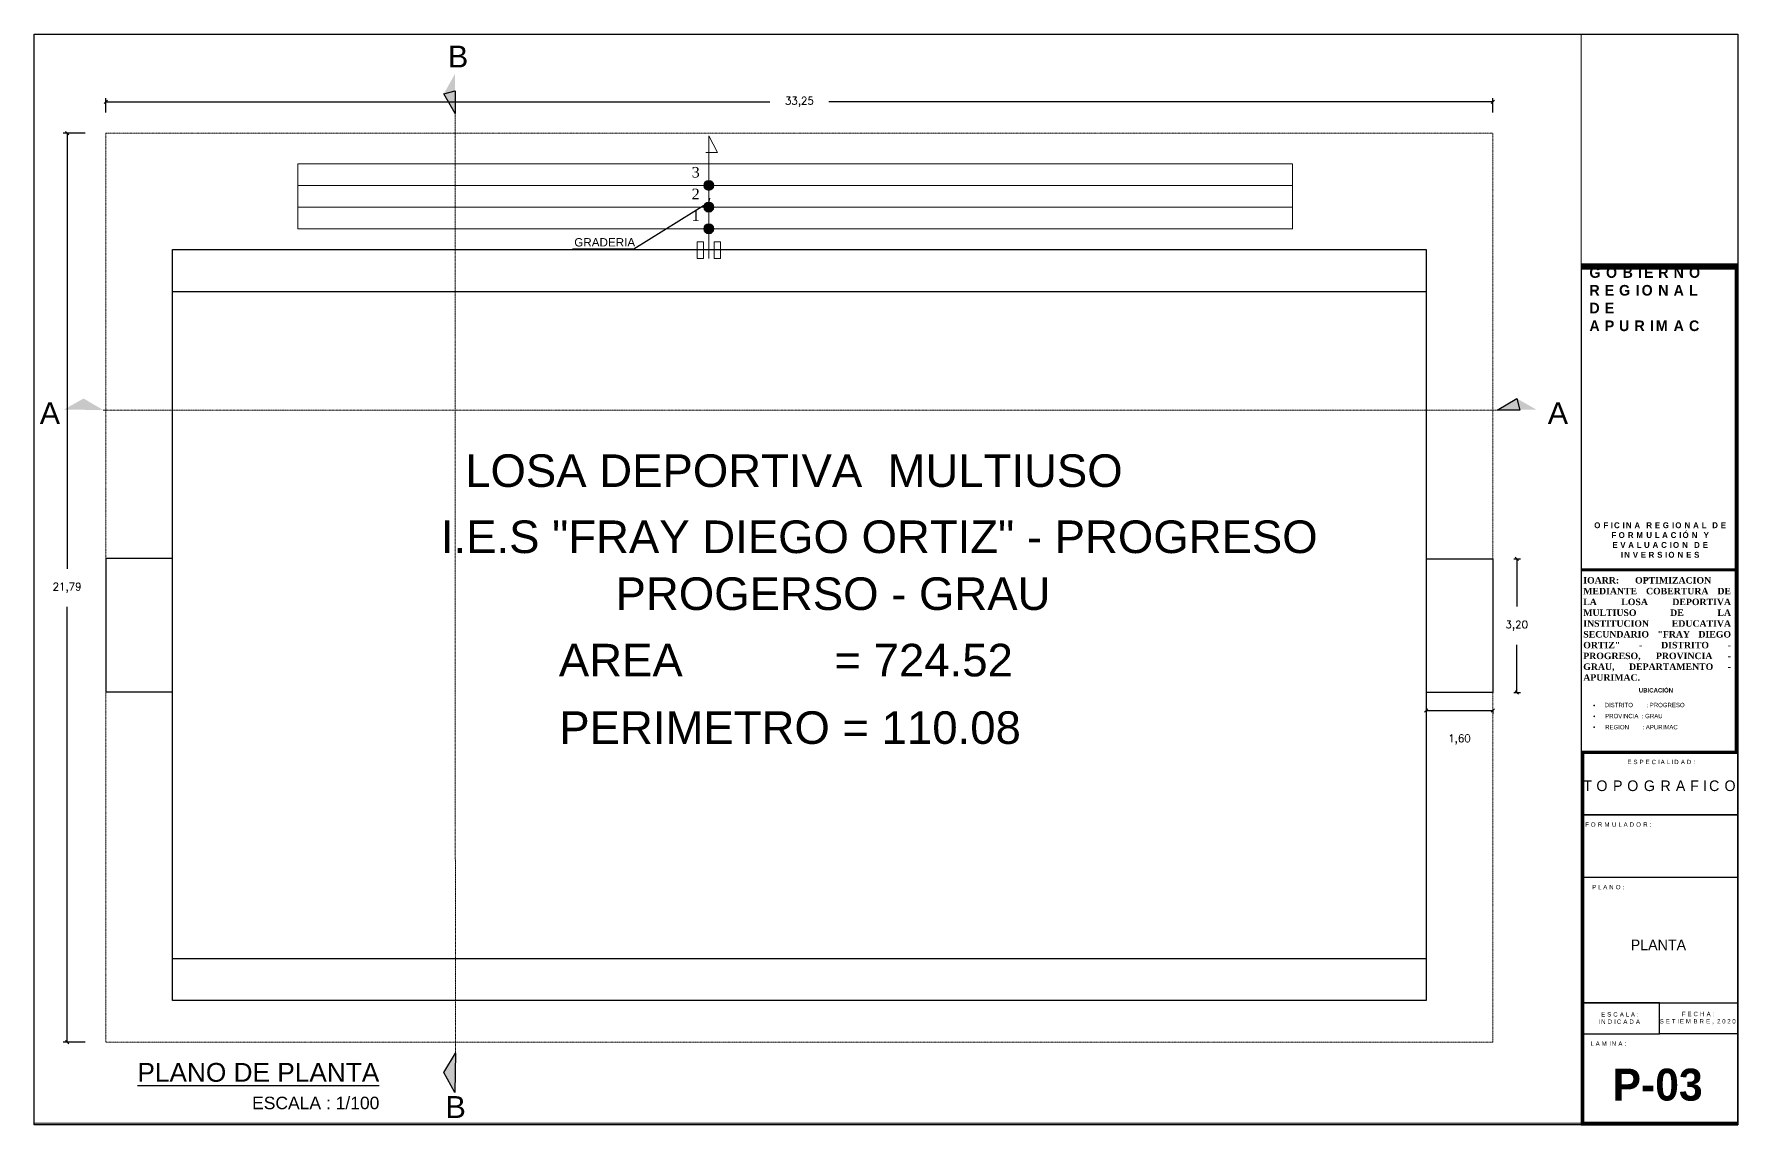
# Paper-space layout 'PLANTA' of a CAD drawing. Header units: metres. Extents: x 0 to 409, y -1 to 261.
# The model-space entities are those that its viewports show. They can reach past a viewport. Long polylines and large blocks are cut down to what shows.
import ezdxf

# ---------------------------------------------------------------- set-up
doc = ezdxf.new("R2010")
doc.units = ezdxf.units.M
doc.header["$PDMODE"] = 66
doc.linetypes.add('DASHDOT', pattern=[1, 0.5, -0.25, 0, -0.25])
doc.layers.add('C-ROAD-PROF-PROJ', color=92, linetype='Continuous')
doc.layers.add('TEXTOS-CHICOS-03', color=3, linetype='Continuous')
for name, color, linetype, lineweight in [('COTAS-01', 1, 'Continuous', 9), ('N.P.T', 61, 'DASHDOT', 9), ('TEXTOS-GRANDES-06', 6, 'Continuous', 25)]:
    doc.layers.add(name, color=color, linetype=linetype, lineweight=lineweight)
doc.layers.add('escaleras', color=7, linetype='Continuous', lineweight=15, true_color=0x2e2eff)
doc.layers.add('GRADERIA', color=7, linetype='Continuous', lineweight=15, true_color=0xc75757)
doc.styles.add('ARIAL', font='arial.ttf', dxfattribs={"width": 1.1})
doc.styles.add('Estilo1', font='arial.ttf', dxfattribs={"height": 0.1})
doc.styles.add('GENERATED_STYLE_7', font='GOTHIC.TTF')
doc.styles.add('MtXpl_Century_Gothic', font='GOTHICB.TTF')
doc.styles.add('MtXpl_Symbol', font='symbol.ttf')
doc.styles.get("Standard").update_dxf_attribs({"font": 'simplex.shx'})
doc.styles.add('TEXTOS 1', font='swissel.ttf')
doc.dimstyles.new('ISO-25', dxfattribs={"dimscale": 0, "dimtxt": 0.18, "dimasz": 0.08, "dimexe": 0.09, "dimexo": 0.5, "dimgap": 0.35, "dimtad": 0, "dimtih": 1, "dimtoh": 1, "dimzin": 3, "dimtxsty": 'Standard', "dimblk": 'OBLIQUE', "dimcen": -3, "dimclrd": 256, "dimclre": 256, "dimadec": 0, "dimazin": 0, "dimtfac": 1, "dimtmove": 2, "dimatfit": 2, "dimldrblk": 'OBLIQUE', "dimfxl": 1, "dimfxlon": 1, "dimtolj": 2, "dimarcsym": 0})

# ---------------------------------------------------------------- blocks, each defined once
blk = doc.blocks.new('ROTULO')
for points, const_width in [([(-5, 27.429), (0, 27.429)], 0.2), ([(-0.05, 11.894), (-0.05, 27.429)], 0.1), ([(-5, 17.732), (0, 17.732)], 0.1), ([(-5, 11.9), (0, 11.9)], 0.1), ([(-5, 0.049), (0, 0.049)], 0.1)]:
    blk.add_lwpolyline(points, dxfattribs=dict(const_width=const_width))
at = {"lineweight": 25}
blk.add_lwpolyline([(-5, 0), (0, 0), (0, 27.433), (-5, 27.433)], close=True, dxfattribs=at)
blk.add_lwpolyline([(-4.95, 0, 0.1, 0.1, 0), (-4.95, 11.924, 0.2, 0.2, 0)], format="xyseb")
for points in [[(0, 9.9), (-4.95, 9.9), (-4.95, 11.9), (0, 11.9)], [(0, 7.9), (-4.95, 7.9), (-4.95, 9.9), (0, 9.9)], [(-5, 3.9), (0, 3.9), (0, 7.9), (-5, 7.9)], [(-5, 2.9), (-2.5, 2.9), (-2.5, 3.9), (-5, 3.9)], [(0, 2.9), (-2.5, 2.9), (-2.5, 3.9), (0, 3.9)]]:
    blk.add_lwpolyline(points, close=True)
for s, style, p in [('UBICACIÓN', 'MtXpl_Century_Gothic', (-3.163, 13.813)), ('·  ', 'MtXpl_Symbol', (-4.622, 13.332)), ('DISTRITO        : PROGRESO', 'GENERATED_STYLE_7', (-4.252, 13.343)), ('PROVINCIA  : GRAU', 'GENERATED_STYLE_7', (-4.238, 12.991)), ('·  ', 'MtXpl_Symbol', (-4.622, 12.984)), ('·  ', 'MtXpl_Symbol', (-4.622, 12.636)), ('REGION        : APURIMAC', 'GENERATED_STYLE_7', (-4.238, 12.636))]:
    blk.add_text(s, height=0.14, dxfattribs=dict(style=style)).set_placement(p)
at = {"lineweight": 5, "ltscale": 50, "attachment_point": 5, "style": 'TEXTOS 1'}
for s, insert, char_height, width in [('\\pxqd;{\\fCentury Gothic|b1|i0|c0|p34;\\T1.5;GOBIERNO REGIONAL DE APURIMAC}', (-2.438, 26.382), 0.3402, 4.60699), ('\\pxqc;{\\fCentury Gothic|b1|i0|c0|p34;\\T1.5;OFICINA REGIONAL DE FORMULACIÓN Y EVALUACION DE INVERSIONES}', (-2.438, 18.685), 0.189, 4.62127), ('\\pxqj;{\\fTimes New Roman|b1|i0|c0|p18;IOARR:^IOPTIMIZACION MEDIANTE COBERTURA DE LA LOSA DEPORTIVA MULTIUSO DE LA INSTITUCION EDUCATIVA SECUNDARIO "FRAY DIEGO ORTIZ" - DISTRITO - PROGRESO, PROVINCIA - GRAU, DEPARTAMENTO - APURIMAC.}', (-2.583, 15.844), 0.207, 4.7094), ('\\pxqc;{\\fCentury Gothic|b0|i0|c0|p34;\\T1.5;ESPECIALIDAD:}', (-2.43, 11.592), 0.14, 2.19731), ('\\pxqc;{\\fCentury Gothic|b0|i0|c0|p34;\\T1.5;FORMULADOR:}', (-3.801, 9.592), 0.14, 2.02184), ('\\pxqc;{\\fCentury Gothic|b0|i0|c0|p34;\\T1.5;PLANO:}', (-4.122, 7.592), 0.14, 1.47449), ('\\pxqc;{\\fCentury Gothic|b0|i0|c0|p34;\\T1.5;ESCALA:\\PINDICADA}', (-3.753, 3.409), 0.14, 1.47449), ('\\pxqc;{\\fCentury Gothic|b0|i0|c0|p34;\\T1.5;FECHA:\\PSETIEMBRE, 2020}', (-1.253, 3.409), 0.14, 2.34785), ('\\pxqc;{\\fCentury Gothic|b0|i0|c0|p34;\\T1.5;LAMINA:}', (-4.122, 2.592), 0.14, 1.47449)]:
    blk.add_mtext(s, dxfattribs=dict(at, insert=insert, char_height=char_height, width=width))
blk = doc.blocks.new('_Oblique')
at = {"color": 0, "linetype": 'ByBlock', "lineweight": -2}
blk.add_line((-0.5, -0.5), (0.5, 0.5), dxfattribs=at)
blk = doc.blocks.new('*D75')
at = {"color": 173, "lineweight": -2, "true_color": 0x4b5ece, "transparency": 16777216}
for p, q in [((773097.078, 8442249.887), (773097.241, 8442249.887)), ((773097.078, 8442246.687), (773097.241, 8442246.687))]:
    blk.add_line(p, q, dxfattribs=at)
at = {"color": 175, "lineweight": -2, "true_color": 0x4d4db3, "transparency": 16777216}
for p, q in [((773097.151, 8442249.887), (773097.151, 8442248.745)), ((773097.151, 8442246.687), (773097.151, 8442247.83))]:
    blk.add_line(p, q, dxfattribs=at)
at = {"layer": 'Defpoints', "color": 0, "transparency": 16777216}
for p in [(773096.578, 8442249.887), (773096.578, 8442246.687), (773097.151, 8442246.687)]:
    blk.add_point(p, dxfattribs=at)
at = {"color": 175, "lineweight": -2, "true_color": 0x4d4db3, "transparency": 16777216, "xscale": 0.08, "yscale": 0.08, "zscale": 0.08}
for p, rotation in [((773097.151, 8442249.887), 90), ((773097.151, 8442246.687), 270)]:
    blk.add_blockref('_Oblique', p, dxfattribs=dict(at, rotation=rotation))
at = {"color": 0, "transparency": 16777216, "insert": (773097.151, 8442248.287), "char_height": 0.18, "attachment_point": 5}
blk.add_mtext('\\A2;3,20', dxfattribs=at)
blk = doc.blocks.new('*D76')
at = {"color": 173, "lineweight": -2, "true_color": 0x4b5ece, "transparency": 16777216}
for p, q in [((773094.978, 8442246.254), (773094.978, 8442246.164)), ((773096.578, 8442246.254), (773096.578, 8442246.164))]:
    blk.add_line(p, q, dxfattribs=at)
at = {"color": 175, "lineweight": -2, "true_color": 0x4d4db3, "transparency": 16777216}
blk.add_line((773094.978, 8442246.254), (773096.578, 8442246.254), dxfattribs=at)
at = {"layer": 'Defpoints', "color": 0, "transparency": 16777216}
for p in [(773094.978, 8442246.687), (773096.578, 8442246.687), (773096.578, 8442246.254)]:
    blk.add_point(p, dxfattribs=at)
at = {"color": 175, "lineweight": -2, "true_color": 0x4d4db3, "transparency": 16777216, "xscale": 0.08, "yscale": 0.08, "zscale": 0.08, "rotation": 180}
blk.add_blockref('_Oblique', (773094.978, 8442246.254), dxfattribs=at)
at = {"color": 175, "lineweight": -2, "true_color": 0x4d4db3, "transparency": 16777216, "xscale": 0.08, "yscale": 0.08, "zscale": 0.08}
blk.add_blockref('_Oblique', (773096.578, 8442246.254), dxfattribs=at)
at = {"color": 0, "transparency": 16777216, "insert": (773095.778, 8442245.56), "char_height": 0.18, "attachment_point": 5}
blk.add_mtext('\\A2;1,60', dxfattribs=at)
blk = doc.blocks.new('*D200')
at = {"layer": 'C-ROAD-PROF-PROJ', "color": 173, "lineweight": -2, "ltscale": 0.05, "true_color": 0x4b5ece, "transparency": 16777216}
for p, q in [((773063.328, 8442260.591), (773063.328, 8442260.933)), ((773096.578, 8442260.591), (773096.578, 8442260.933))]:
    blk.add_line(p, q, dxfattribs=at)
at = {"layer": 'C-ROAD-PROF-PROJ', "color": 175, "lineweight": -2, "ltscale": 0.05, "true_color": 0x4d4db3, "transparency": 16777216}
for p, q in [((773063.328, 8442260.843), (773079.243, 8442260.843)), ((773096.578, 8442260.843), (773080.663, 8442260.843))]:
    blk.add_line(p, q, dxfattribs=at)
at = {"layer": 'Defpoints', "color": 0, "ltscale": 0.05, "transparency": 16777216}
for p in [(773096.578, 8442260.843), (773063.328, 8442260.091), (773096.578, 8442260.091)]:
    blk.add_point(p, dxfattribs=at)
at = {"layer": 'C-ROAD-PROF-PROJ', "color": 175, "lineweight": -2, "ltscale": 0.05, "true_color": 0x4d4db3, "transparency": 16777216, "xscale": 0.08, "yscale": 0.08, "zscale": 0.08, "rotation": 180}
blk.add_blockref('_Oblique', (773063.328, 8442260.843), dxfattribs=at)
at = {"layer": 'C-ROAD-PROF-PROJ', "color": 175, "lineweight": -2, "ltscale": 0.05, "true_color": 0x4d4db3, "transparency": 16777216, "xscale": 0.08, "yscale": 0.08, "zscale": 0.08}
blk.add_blockref('_Oblique', (773096.578, 8442260.843), dxfattribs=at)
at = {"layer": 'C-ROAD-PROF-PROJ', "color": 0, "ltscale": 0.05, "transparency": 16777216, "insert": (773079.953, 8442260.843), "char_height": 0.18, "attachment_point": 5}
blk.add_mtext('\\A2;33,25', dxfattribs=at)
blk = doc.blocks.new('*D201')
at = {"layer": 'C-ROAD-PROF-PROJ', "color": 173, "lineweight": -2, "ltscale": 0.05, "true_color": 0x4b5ece, "transparency": 16777216}
for p, q in [((773062.828, 8442260.091), (773062.308, 8442260.091)), ((773062.828, 8442238.301), (773062.308, 8442238.301))]:
    blk.add_line(p, q, dxfattribs=at)
at = {"layer": 'C-ROAD-PROF-PROJ', "color": 175, "lineweight": -2, "ltscale": 0.05, "true_color": 0x4d4db3, "transparency": 16777216}
for p, q in [((773062.398, 8442260.091), (773062.398, 8442249.654)), ((773062.398, 8442238.301), (773062.398, 8442248.739))]:
    blk.add_line(p, q, dxfattribs=at)
at = {"layer": 'Defpoints', "color": 0, "ltscale": 0.05, "transparency": 16777216}
for p in [(773063.328, 8442260.091), (773062.398, 8442238.301), (773063.328, 8442238.301)]:
    blk.add_point(p, dxfattribs=at)
at = {"layer": 'C-ROAD-PROF-PROJ', "color": 175, "lineweight": -2, "ltscale": 0.05, "true_color": 0x4d4db3, "transparency": 16777216, "xscale": 0.08, "yscale": 0.08, "zscale": 0.08}
for p, rotation in [((773062.398, 8442260.091), 90), ((773062.398, 8442238.301), 270)]:
    blk.add_blockref('_Oblique', p, dxfattribs=dict(at, rotation=rotation))
at = {"layer": 'C-ROAD-PROF-PROJ', "color": 0, "ltscale": 0.05, "transparency": 16777216, "insert": (773062.398, 8442249.196), "char_height": 0.18, "attachment_point": 5}
blk.add_mtext('\\A2;21,79', dxfattribs=at)

msp = doc.modelspace()

# ---------------------------------------------------------------- hatches: boundary and pattern name
h = msp.add_hatch(color=256)
h.dxf.hatch_style = 1
h.paths.add_polyline_path([(773071.696, 8442261.51), (773071.705, 8442260.568), (773071.428, 8442261.036)])
h = msp.add_hatch(color=256)
h.dxf.hatch_style = 1
h.paths.add_polyline_path([(773071.696, 8442261.51), (773071.705, 8442260.568), (773071.428, 8442261.036)])
h = msp.add_hatch(color=256)
h.dxf.hatch_style = 1
h.paths.add_polyline_path([(773071.696, 8442261.51), (773071.705, 8442260.568), (773071.428, 8442261.036)])
h = msp.add_hatch(color=256)
h.dxf.hatch_style = 1
h.paths.add_polyline_path([(773062.32, 8442253.466), (773063.262, 8442253.457), (773062.793, 8442253.733)])
h = msp.add_hatch(color=256)
h.dxf.hatch_style = 1
h.paths.add_polyline_path([(773062.32, 8442253.466), (773063.262, 8442253.457), (773062.793, 8442253.733)])
h = msp.add_hatch(color=256)
h.dxf.hatch_style = 1
h.paths.add_polyline_path([(773062.32, 8442253.466), (773063.262, 8442253.457), (773062.793, 8442253.733)])
h = msp.add_hatch(color=256)
h.dxf.hatch_style = 1
h.paths.add_polyline_path([(773062.32, 8442253.466), (773063.262, 8442253.457), (773062.793, 8442253.733)])
h = msp.add_hatch(color=256)
h.dxf.hatch_style = 1
h.paths.add_polyline_path([(773062.32, 8442253.466), (773063.262, 8442253.457), (773062.793, 8442253.733)])
h = msp.add_hatch(color=256)
h.dxf.hatch_style = 1
h.paths.add_polyline_path([(773062.32, 8442253.466), (773063.262, 8442253.457), (773062.793, 8442253.733)])
h = msp.add_hatch(color=256)
h.dxf.hatch_style = 1
h.paths.add_polyline_path([(773097.625, 8442253.465), (773096.683, 8442253.456), (773097.152, 8442253.733)])
h = msp.add_hatch(color=256)
h.dxf.hatch_style = 1
h.paths.add_polyline_path([(773097.625, 8442253.465), (773096.683, 8442253.456), (773097.152, 8442253.733)])
h = msp.add_hatch(color=256)
h.dxf.hatch_style = 1
h.paths.add_polyline_path([(773097.625, 8442253.465), (773096.683, 8442253.456), (773097.152, 8442253.733)])
h = msp.add_hatch(color=256)
h.dxf.hatch_style = 1
h.paths.add_polyline_path([(773097.625, 8442253.465), (773096.683, 8442253.456), (773097.152, 8442253.733)])
h = msp.add_hatch(color=256)
h.dxf.hatch_style = 1
h.paths.add_polyline_path([(773097.625, 8442253.465), (773096.683, 8442253.456), (773097.152, 8442253.733)])
h = msp.add_hatch(color=256)
h.dxf.hatch_style = 1
h.paths.add_polyline_path([(773097.625, 8442253.465), (773096.683, 8442253.456), (773097.152, 8442253.733)])
h = msp.add_hatch(color=256)
h.dxf.hatch_style = 1
h.paths.add_polyline_path([(773071.706, 8442238.044), (773071.697, 8442237.102), (773071.429, 8442237.576)])
h = msp.add_hatch(color=256)
h.dxf.hatch_style = 1
h.paths.add_polyline_path([(773071.706, 8442238.044), (773071.697, 8442237.102), (773071.429, 8442237.576)])
h = msp.add_hatch(color=256)
h.dxf.hatch_style = 1
h.paths.add_polyline_path([(773071.706, 8442238.044), (773071.697, 8442237.102), (773071.429, 8442237.576)])
at = {"layer": 'escaleras', "transparency": 33554687}
h = msp.add_hatch(color=1, dxfattribs=at)
h.dxf.hatch_style = 1
h.set_gradient(color1=(255, 0, 0), color2=(255, 0, 0), tint=1, name='CYLINDER')
h.paths.add_polyline_path([(773077.777, 8442258.961, -1), (773077.784, 8442258.722, -1)])
h = msp.add_hatch(color=1, dxfattribs=at)
h.dxf.hatch_style = 1
h.set_gradient(color1=(255, 0, 0), color2=(255, 0, 0), tint=1, name='CYLINDER')
h.paths.add_polyline_path([(773077.777, 8442258.441, -1), (773077.784, 8442258.202, -1)])
h = msp.add_hatch(color=1, dxfattribs=at)
h.dxf.hatch_style = 1
h.set_gradient(color1=(255, 0, 0), color2=(255, 0, 0), tint=1, name='CYLINDER')
h.paths.add_polyline_path([(773077.777, 8442257.921, -1), (773077.784, 8442257.682, -1)])

# ---------------------------------------------------------------- linework, layer by layer
for p, q in [((773064.928, 8442239.301), (773064.928, 8442257.301)), ((773064.928, 8442257.301), (773094.978, 8442257.301)), ((773094.978, 8442257.301), (773094.978, 8442239.301)), ((773064.928, 8442256.301), (773094.978, 8442256.301)), ((773094.978, 8442240.301), (773064.928, 8442240.301)), ((773094.978, 8442239.301), (773064.928, 8442239.301))]:
    msp.add_line(p, q)
for points in [[(773071.704, 8442261.11), (773071.705, 8442260.568), (773071.428, 8442261.036), (773071.704, 8442261.11)], [(773071.704, 8442261.11), (773071.705, 8442260.568), (773071.428, 8442261.036), (773071.704, 8442261.11)], [(773071.704, 8442261.11), (773071.705, 8442260.568), (773071.428, 8442261.036), (773071.704, 8442261.11)], [(773097.225, 8442253.457), (773096.683, 8442253.456), (773097.152, 8442253.733), (773097.225, 8442253.457)], [(773097.225, 8442253.457), (773096.683, 8442253.456), (773097.152, 8442253.733), (773097.225, 8442253.457)], [(773097.225, 8442253.457), (773096.683, 8442253.456), (773097.152, 8442253.733), (773097.225, 8442253.457)], [(773097.225, 8442253.457), (773096.683, 8442253.456), (773097.152, 8442253.733), (773097.225, 8442253.457)], [(773097.225, 8442253.457), (773096.683, 8442253.456), (773097.152, 8442253.733), (773097.225, 8442253.457)], [(773097.225, 8442253.457), (773096.683, 8442253.456), (773097.152, 8442253.733), (773097.225, 8442253.457)], [(773071.706, 8442238.044), (773071.697, 8442237.102), (773071.429, 8442237.576), (773071.706, 8442238.044)], [(773071.706, 8442238.044), (773071.697, 8442237.102), (773071.429, 8442237.576), (773071.706, 8442238.044)], [(773071.706, 8442238.044), (773071.697, 8442237.102), (773071.429, 8442237.576), (773071.706, 8442238.044)]]:
    msp.add_lwpolyline(points)
at = {"flags": 128}
for points in [[(773064.928, 8442249.901), (773063.328, 8442249.901), (773063.328, 8442248.301), (773063.328, 8442246.701), (773064.928, 8442246.701)], [(773094.978, 8442249.887), (773096.578, 8442249.887), (773096.578, 8442248.287), (773096.578, 8442246.687), (773094.978, 8442246.687)]]:
    msp.add_lwpolyline(points, dxfattribs=at)
at = {"layer": 'escaleras', "color": 6, "true_color": 0xff09e7}
for p, q in [((773077.781, 8442257.086), (773077.781, 8442260.025)), ((773077.781, 8442260.025), (773077.993, 8442259.633)), ((773077.993, 8442259.633), (773077.714, 8442259.633)), ((773077.654, 8442257.491), (773077.502, 8442257.491)), ((773077.502, 8442257.086), (773077.502, 8442257.491)), ((773077.654, 8442257.086), (773077.654, 8442257.491)), ((773077.907, 8442257.086), (773077.907, 8442257.491)), ((773077.907, 8442257.491), (773078.059, 8442257.491)), ((773078.059, 8442257.491), (773078.059, 8442257.086)), ((773077.502, 8442257.086), (773077.654, 8442257.086)), ((773078.059, 8442257.086), (773077.907, 8442257.086))]:
    msp.add_line(p, q, dxfattribs=at)
at = {"layer": 'escaleras', "color": 1}
for centre in [(773077.781, 8442258.841), (773077.781, 8442258.321), (773077.781, 8442257.801)]:
    msp.add_circle(centre, 0.12, dxfattribs=at)
at = {"layer": 'GRADERIA'}
msp.add_line((773067.928, 8442257.801), (773067.928, 8442259.361), dxfattribs=at)
for points in [[(773067.928, 8442259.361), (773091.778, 8442259.361)], [(773091.778, 8442259.361), (773091.778, 8442258.321), (773091.778, 8442257.801)], [(773067.928, 8442258.841), (773091.778, 8442258.841)], [(773067.928, 8442258.321), (773091.778, 8442258.321)], [(773067.928, 8442257.801), (773091.778, 8442257.801)]]:
    msp.add_lwpolyline(points, dxfattribs=at)
at = {"layer": 'N.P.T', "ltscale": 2}
for q in [(773097.213, 8442253.456), (773097.233, 8442253.456)]:
    msp.add_line((773063.261, 8442253.456), q, dxfattribs=at)
msp.add_lwpolyline([(773071.704, 8442260.569), (773071.706, 8442238.044)], dxfattribs=at)
at = {"layer": 'N.P.T'}
msp.add_lwpolyline([(773063.328, 8442260.091), (773096.578, 8442260.091), (773096.578, 8442238.301), (773063.328, 8442238.301)], close=True, dxfattribs=at)

# ---------------------------------------------------------------- texts
at = {"char_height": 0.525}
for s, insert, attachment_point in [('{\\fArial|b0|i0|c0|p34;B}', (773071.526, 8442262.192), 1), ('{\\fArial|b0|i0|c0|p34;A}', (773061.742, 8442253.119), 7), ('{\\fArial|b0|i0|c0|p34;A}', (773061.742, 8442253.119), 7), ('{\\fArial|b0|i0|c0|p34;A}', (773061.742, 8442253.119), 7), ('{\\fArial|b0|i0|c0|p34;A}', (773061.742, 8442253.119), 7), ('{\\fArial|b0|i0|c0|p34;A}', (773061.742, 8442253.119), 7), ('{\\fArial|b0|i0|c0|p34;A}', (773061.742, 8442253.119), 7), ('{\\fArial|b0|i0|c0|p34;A}', (773098.383, 8442253.119), 9), ('{\\fArial|b0|i0|c0|p34;A}', (773098.383, 8442253.119), 9), ('{\\fArial|b0|i0|c0|p34;A}', (773098.383, 8442253.119), 9), ('{\\fArial|b0|i0|c0|p34;A}', (773098.383, 8442253.119), 9), ('{\\fArial|b0|i0|c0|p34;A}', (773098.383, 8442253.119), 9), ('{\\fArial|b0|i0|c0|p34;A}', (773098.383, 8442253.119), 9), ('{\\fArial|b0|i0|c0|p34;B}', (773071.469, 8442237.013), 1)]:
    msp.add_mtext(s, dxfattribs=dict(at, insert=insert, attachment_point=attachment_point))
at = {"layer": 'escaleras', "color": 1, "char_height": 0.25312, "attachment_point": 1, "rotation": 359.9585, "style": 'Estilo1'}
for s, insert in [('{\\fRomantic|b0|i0|c2|p2;\\C3;3}', (773077.373, 8442259.283)), ('{\\fRomantic|b0|i0|c2|p2;\\C3;2}', (773077.373, 8442258.763)), ('{\\fRomantic|b0|i0|c2|p2;\\C3;1}', (773077.373, 8442258.243))]:
    msp.add_mtext_dynamic_manual_height_columns(s, width=0.12072, gutter_width=0.5, heights=[0], dxfattribs=dict(at, insert=insert))
at = {"layer": 'TEXTOS-CHICOS-03', "style": 'ARIAL'}
msp.add_text('GRADERIA', height=0.2, rotation=360, dxfattribs=at).set_placement((773074.557, 8442257.377))
at = {"layer": 'TEXTOS-CHICOS-03', "color": 70, "style": 'ARIAL'}
for s, p in [('LOSA DEPORTIVA  MULTIUSO ', (773071.942, 8442251.613)), (' I.E.S "FRAY DIEGO ORTIZ" - PROGRESO', (773071.055, 8442250.028)), ('PROGERSO - GRAU', (773075.547, 8442248.664)), ('AREA            = 724.52', (773074.187, 8442247.072)), ('PERIMETRO = 110.08', (773074.198, 8442245.454))]:
    msp.add_text(s, height=0.78103, dxfattribs=at).set_placement(p)
at = {"layer": 'TEXTOS-CHICOS-03', "style": 'ARIAL'}
msp.add_text('ESCALA : 1/100', height=0.3, dxfattribs=at).set_placement((773066.833, 8442236.698))
at = {"layer": 'TEXTOS-GRANDES-06', "style": 'ARIAL'}
msp.add_text('%%UPLANO DE PLANTA', height=0.45, dxfattribs=at).set_placement((773064.084, 8442237.356))

# ---------------------------------------------------------------- dimensions: what is measured, and where the dimension line sits
dim = msp.add_linear_dim(base=(773097.151, 8442246.687), p1=(773096.578, 8442249.887), p2=(773096.578, 8442246.687), angle=90, dimstyle='ISO-25', override={"dimscale": 1})
dim.commit()
dim.dimension.update_dxf_attribs({"geometry": '*D75', "text_midpoint": (773097.151, 8442248.287)})
dim = msp.add_linear_dim(base=(773096.578, 8442246.254), p1=(773094.978, 8442246.687), p2=(773096.578, 8442246.687), dimstyle='ISO-25', override={"dimscale": 1})
dim.commit()
dim.dimension.update_dxf_attribs({"geometry": '*D76', "text_midpoint": (773095.778, 8442245.56)})
at = {"layer": 'C-ROAD-PROF-PROJ', "ltscale": 0.05}
dim = msp.add_linear_dim(base=(773096.578, 8442260.843), p1=(773063.328, 8442260.091), p2=(773096.578, 8442260.091), dimstyle='ISO-25', override={"dimscale": 1}, dxfattribs=at)
dim.commit()
dim.dimension.update_dxf_attribs({"geometry": '*D200', "text_midpoint": (773079.953, 8442260.843)})
dim = msp.add_linear_dim(base=(773062.398, 8442238.301), p1=(773063.328, 8442260.091), p2=(773063.328, 8442238.301), angle=90, dimstyle='ISO-25', override={"dimscale": 1}, dxfattribs=at)
dim.commit()
dim.dimension.update_dxf_attribs({"geometry": '*D201', "text_midpoint": (773062.398, 8442249.196)})

# ---------------------------------------------------------------- leaders
at = {"layer": 'COTAS-01', "color": 1}
msp.add_leader([(773077.781, 8442258.433), (773075.987, 8442257.315), (773074.517, 8442257.315)], dimstyle='ISO-25', override={"dimscale": 1, "dimtxt": 0.2, "dimasz": 0.15, "dimexe": 0.12, "dimexo": 0.15, "dimgap": 0.0625, "dimcen": 0.2, "dimclrd": 1, "dimclre": 1}, dxfattribs=at)

psp = doc.layouts.new('PLANTA')

# ---------------------------------------------------------------- linework, layer by layer
at = {"ltscale": 0.05}
psp.add_lwpolyline([(0, 261.41), (408.41, 261.41), (408.41, 0.01), (0, 0.01)], close=True, dxfattribs=at)

# ---------------------------------------------------------------- block references
at = {"xscale": 7.499999999702782, "yscale": 7.499999999702782, "zscale": 7.499999999702782}
psp.add_blockref('ROTULO', (408.41, 0.01), dxfattribs=at)

# ---------------------------------------------------------------- texts
at = {"lineweight": 5, "ltscale": 50, "attachment_point": 5, "style": 'TEXTOS 1'}
for s, insert, char_height, width in [('\\pxqc;{\\fCentury Gothic|b0|i0|c0|p34;\\T1.5;TOPOGRAFICO }', (390.31, 81.24), 2.5515, 33.1635), ('{\\fCentury Gothic|b0|i0|c0|p34;PLANTA}', (389.39, 43.11), 2.5515, 33.1635), ('{\\fCentury Gothic|b1|i0|c0|p34;P-03}', (389.2, 9.56), 7.6545, 34.8039)]:
    psp.add_mtext(s, dxfattribs=dict(at, insert=insert, char_height=char_height, width=width))

# ---------------------------------------------------------------- viewports
at = {"layer": '0', "ltscale": 0.05, "view_target_point": (370776.427, 310629.57)}
psp.add_viewport(center=(185.46, 130.89), size=(370.91, 261.0313), view_center_point=(402303.727, 8131619.844), view_height=26.10313, dxfattribs=at)

doc.saveas('drawing.dxf')
